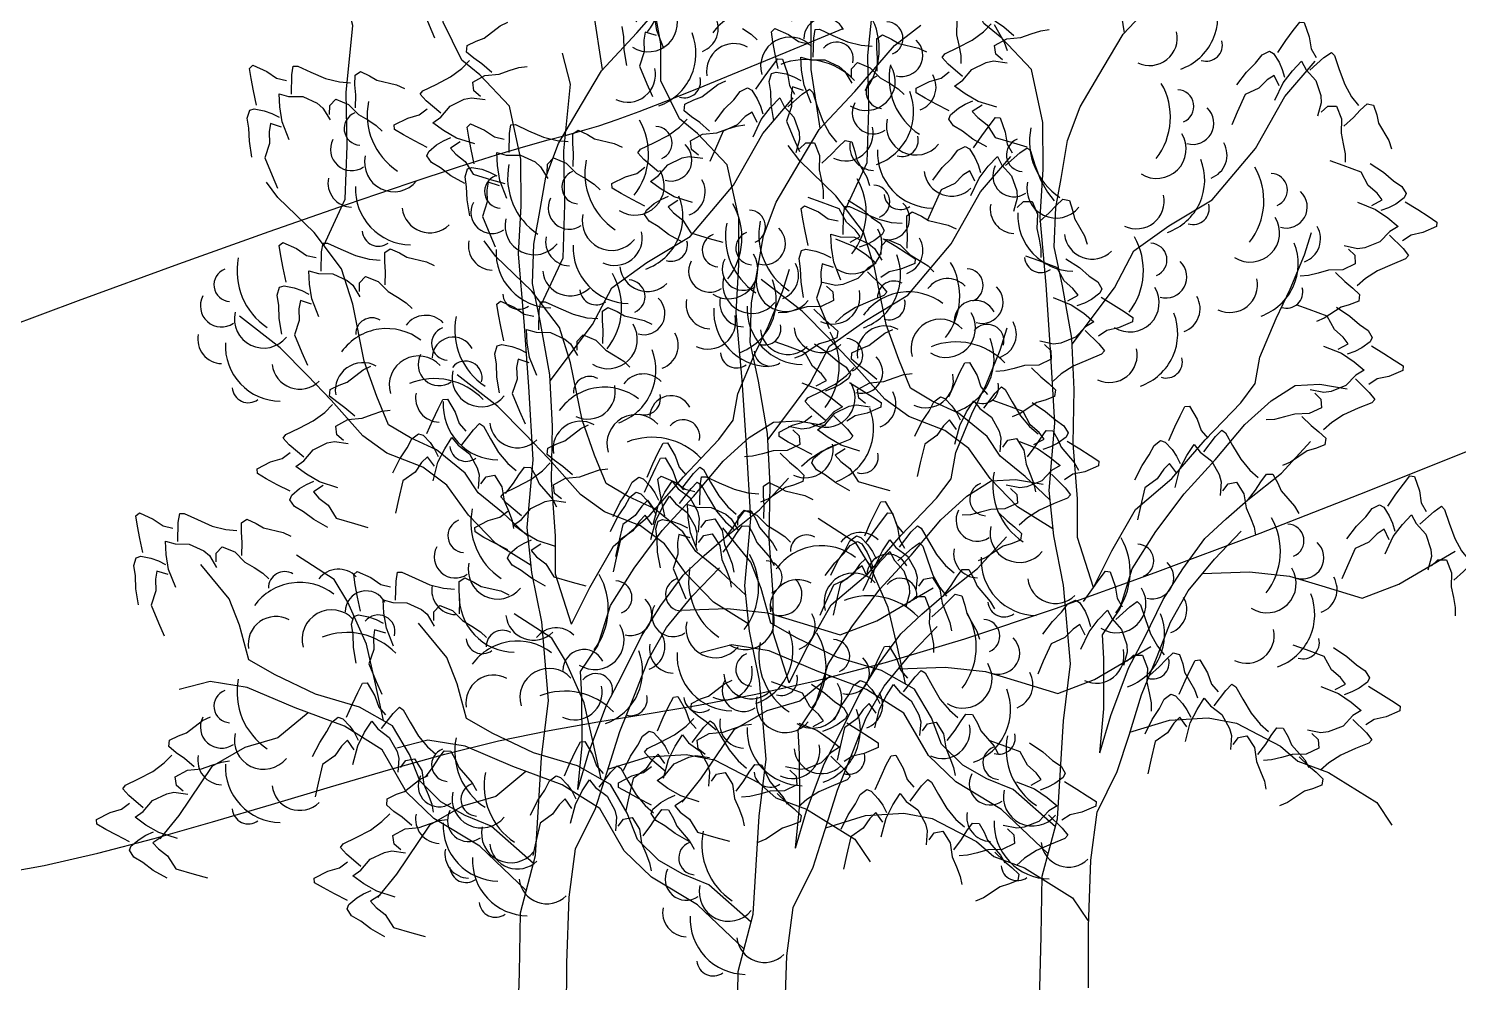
# Model space of a CAD drawing. Header units: millimetres. Extents: x 524954 to 526204, y 9523489 to 9524010.
# Drawn here: x 526073.58 to 526085.58, y 9523826.18 to 9523834.19 of the extents above; entities that cross this region are included whole.
import ezdxf

# ---------------------------------------------------------------- set-up
doc = ezdxf.new("R2010")
doc.units = ezdxf.units.MM
doc.linetypes.add('ACAD_ISO12W100', pattern=[21, 12, -3, 0, -3, 0, -3])
for name, color, linetype in [('Arbre', 34, 'ACAD_ISO12W100'), ('CN_01_00', 3, 'Continuous'), ('CN_02_00', 4, 'Continuous')]:
    doc.layers.add(name, color=color, linetype=linetype)

# ---------------------------------------------------------------- blocks, each defined once
blk = doc.blocks.new('v088')
at = {"linetype": 'Continuous'}
for p, q in [((-0.991, 10.831), (-1.069, 11.252)), ((0.269, 10.614), (0.27, 11.193)), ((0.968, 10.816), (1.188, 10.988)), ((-0.991, 10.52), (-0.991, 10.831)), ((0.634, 10.429), (0.968, 10.816)), ((-1.749, 10.491), (-1.817, 10.751)), ((0.345, 10.122), (0.269, 10.614)), ((-1.806, 9.931), (-1.749, 10.491)), ((-0.835, 10.2), (-0.991, 10.52)), ((0.336, 10.112), (0.634, 10.429)), ((-0.683, 10.078), (-0.835, 10.2)), ((-0.435, 9.816), (-0.683, 10.078)), ((0.168, 9.829), (0.336, 10.112)), ((-1.797, 9.483), (-1.806, 9.931)), ((1.69, 9.587), (1.945, 9.885)), ((-0.339, 9.37), (-0.435, 9.816)), ((-0.025, 9.501), (0.168, 9.829)), ((-1.812, 9.035), (-1.797, 9.483)), ((-0.131, 9.219), (-0.025, 9.501)), ((1.444, 9.153), (1.69, 9.587)), ((-0.337, 8.979), (-0.339, 9.37)), ((-2.378, 9.048), (-2.474, 9.177)), ((-0.186, 8.901), (-0.131, 9.219)), ((1.08, 8.722), (1.444, 9.153)), ((-2.074, 8.756), (-2.378, 9.048)), ((-1.992, 8.647), (-1.812, 9.035)), ((-0.36, 8.574), (-0.337, 8.979)), ((-0.231, 8.658), (-0.186, 8.901)), ((-1.843, 8.45), (-2.074, 8.756)), ((-0.243, 8.328), (-0.231, 8.658)), ((0.718, 8.503), (1.08, 8.722)), ((-0.311, 8.009), (-0.36, 8.574)), ((-1.75, 8.153), (-1.843, 8.45)), ((0.424, 8.292), (0.718, 8.503)), ((1.855, 8.26), (1.913, 8.447)), ((-0.174, 8), (-0.243, 8.328)), ((0.262, 7.984), (0.424, 8.292)), ((1.736, 7.971), (1.855, 8.26)), ((-2.358, 7.786), (-2.7, 8.052)), ((-1.653, 7.676), (-1.75, 8.153)), ((-0.274, 7.463), (-0.311, 8.009)), ((-0.096, 7.56), (-0.174, 8)), ((-0.093, 7.509), (0.262, 7.984)), ((1.617, 7.726), (1.736, 7.971)), ((-2.129, 7.554), (-2.358, 7.786)), ((-1.547, 7.38), (-1.653, 7.676)), ((1.481, 7.4), (1.617, 7.726)), ((-0.075, 7.131), (-0.096, 7.56)), ((-1.932, 7.347), (-2.129, 7.554)), ((-0.237, 6.848), (-0.274, 7.463)), ((-1.665, 7.048), (-1.932, 7.347)), ((-1.449, 7.14), (-1.547, 7.38)), ((1.442, 7.181), (1.481, 7.4)), ((-1.266, 7.031), (-1.449, 7.14)), ((-0.084, 6.677), (-0.075, 7.131)), ((1.321, 7.017), (1.442, 7.181)), ((1.575, 7.035), (1.778, 7.163)), ((1.778, 7.163), (1.983, 7.174)), ((1.983, 7.174), (2.214, 7.135)), ((-1.463, 6.903), (-1.665, 7.048)), ((-1.047, 6.93), (-1.266, 7.031)), ((1.023, 6.706), (1.321, 7.017)), ((1.356, 6.837), (1.575, 7.035)), ((-1.162, 6.785), (-1.463, 6.903)), ((-0.806, 6.736), (-1.047, 6.93)), ((-0.287, 6.281), (-0.237, 6.848)), ((1.107, 6.54), (1.356, 6.837)), ((-0.96, 6.634), (-1.162, 6.785)), ((-0.697, 6.571), (-0.806, 6.736)), ((-0.78, 6.382), (-0.96, 6.634)), ((-0.049, 6.211), (-0.084, 6.677)), ((0.743, 6.383), (1.023, 6.706)), ((1.663, 6.427), (1.906, 6.693)), ((-0.488, 6.401), (-0.697, 6.571)), ((0.846, 6.255), (1.107, 6.54)), ((-0.551, 6.145), (-0.78, 6.382)), ((-0.279, 6.204), (-0.488, 6.401)), ((0.438, 6.122), (0.743, 6.383)), ((1.381, 6.204), (1.663, 6.427)), ((-0.248, 5.902), (-0.287, 6.281)), ((0.61, 5.939), (0.846, 6.255)), ((-0.254, 5.961), (-0.551, 6.145)), ((-0.049, 5.888), (-0.049, 6.211)), ((0.24, 5.776), (0.438, 6.122)), ((1.198, 6.044), (1.381, 6.204)), ((-1.907, 5.843), (-2.222, 6.048)), ((1.021, 5.879), (1.198, 6.044)), ((-2.787, 5.681), (-3.023, 5.969)), ((-0.165, 5.487), (-0.248, 5.902)), ((0.085, 5.468), (-0.049, 5.888)), ((0.411, 5.624), (0.61, 5.939)), ((0.834, 5.626), (1.021, 5.879)), ((1.1, 5.706), (1.325, 5.941)), ((-1.791, 5.652), (-1.907, 5.843)), ((0.085, 5.468), (0.24, 5.776)), ((2.646, 5.496), (3.119, 5.774)), ((-2.701, 5.459), (-2.787, 5.681)), ((-1.635, 5.301), (-1.791, 5.652)), ((0.881, 5.441), (1.1, 5.706)), ((0.306, 5.286), (0.411, 5.624)), ((0.671, 5.368), (0.834, 5.626)), ((1.001, 5.586), (1.394, 5.601)), ((1.394, 5.601), (1.731, 5.564)), ((1.731, 5.564), (2, 5.483)), ((-2.621, 5.169), (-2.701, 5.459)), ((-0.107, 4.829), (-0.165, 5.487)), ((0.731, 5.176), (0.881, 5.441)), ((2, 5.483), (2.338, 5.378)), ((2.338, 5.378), (2.646, 5.496)), ((-1.559, 4.967), (-1.635, 5.301)), ((0.161, 5.071), (0.306, 5.286)), ((0.51, 5.041), (0.671, 5.368)), ((-2.4, 5.043), (-2.621, 5.169)), ((0.619, 4.888), (0.731, 5.176)), ((-2.061, 4.882), (-2.4, 5.043)), ((0.172, 4.872), (0.161, 5.071)), ((0.379, 4.79), (0.51, 5.041)), ((-2.946, 4.988), (-3.206, 4.92)), ((-2.634, 4.938), (-2.946, 4.988)), ((-2.233, 4.766), (-2.634, 4.938)), ((-1.492, 4.659), (-1.559, 4.967)), ((-1.692, 4.771), (-2.061, 4.882)), ((-0.166, 4.349), (-0.107, 4.829)), ((0.174, 4.45), (0.172, 4.872)), ((0.489, 4.568), (0.619, 4.888)), ((-2.123, 4.725), (-2.377, 4.514)), ((-1.819, 4.613), (-2.233, 4.766)), ((-1.415, 4.615), (-1.692, 4.771)), ((0.231, 4.395), (0.379, 4.79)), ((-1.504, 4.415), (-1.819, 4.613)), ((-1.273, 4.376), (-1.415, 4.615)), ((0.384, 4.23), (0.489, 4.568)), ((-2.377, 4.514), (-2.655, 4.434)), ((0.138, 4.082), (0.174, 4.45)), ((-2.655, 4.434), (-2.931, 4.273)), ((-1.298, 4.058), (-1.504, 4.415)), ((-1.188, 4.154), (-1.273, 4.376)), ((-0.217, 3.527), (-0.166, 4.349)), ((0.138, 4.082), (0.231, 4.395)), ((0.391, 4.253), (0.724, 4.355)), ((0.724, 4.355), (1.047, 4.375)), ((1.047, 4.375), (1.284, 4.33)), ((1.284, 4.33), (1.655, 4.138)), ((-2.931, 4.273), (-3.209, 3.863)), ((0.285, 3.923), (0.384, 4.23)), ((-1.01, 3.977), (-1.188, 4.154)), ((1.655, 4.138), (1.8, 4.011)), ((-1.069, 3.839), (-1.298, 4.058)), ((-0.808, 3.863), (-1.01, 3.977)), ((1.8, 4.011), (2.057, 3.917)), ((-3.209, 3.863), (-3.367, 3.667)), ((-0.685, 3.605), (-1.069, 3.839)), ((-0.589, 3.774), (-0.808, 3.863)), ((0.118, 3.584), (0.285, 3.923)), ((2.057, 3.917), (2.461, 3.664)), ((-0.234, 3.461), (-0.589, 3.774)), ((-0.294, 3.234), (-0.685, 3.605)), ((2.461, 3.664), (2.589, 3.474)), ((-0.344, 3.046), (-0.217, 3.527)), ((0.064, 3.179), (0.118, 3.584)), ((0.045, 2.625), (0.064, 3.179)), ((-0.352, 2.542), (-0.344, 3.046)), ((-0.373, 1.752), (-0.352, 2.542)), ((0.043, 2.109), (0.045, 2.625))]:
    blk.add_line(p, q, dxfattribs=at)
at = {"color": 3, "linetype": 'Continuous'}
for p, q in [((-1.024, 10.943), (-1.044, 11.067)), ((-1.303, 10.889), (-1.317, 10.975)), ((-1.122, 10.929), (-1.134, 10.861)), ((-1.029, 10.899), (-1.122, 10.929)), ((-0.966, 10.792), (-1.024, 10.943)), ((-0.307, 10.958), (-0.234, 10.911)), ((1.492, 11.025), (1.489, 10.906)), ((1.804, 10.991), (1.889, 10.844)), ((-1.3, 10.78), (-1.303, 10.889)), ((-1.134, 10.861), (-1.131, 10.763)), ((-0.234, 10.911), (-0.184, 10.864)), ((1.489, 10.906), (1.508, 10.818)), ((1.508, 10.818), (1.523, 10.733)), ((1.889, 10.844), (1.912, 10.775)), ((-1.277, 10.647), (-1.3, 10.78)), ((-1.131, 10.763), (-1.171, 10.642)), ((1.523, 10.733), (1.523, 10.664)), ((-1.171, 10.642), (-1.109, 10.494)), ((-1.109, 10.494), (-1.063, 10.387)), ((-0.648, 10.385), (-0.514, 10.488)), ((-0.514, 10.488), (-0.448, 10.519)), ((-0.796, 10.268), (-0.791, 10.323)), ((-0.791, 10.323), (-0.715, 10.36)), ((-0.715, 10.36), (-0.648, 10.385)), ((-0.836, 10.131), (-0.771, 10.198)), ((-0.735, 10.218), (-0.796, 10.268)), ((-0.666, 10.169), (-0.735, 10.218)), ((1.762, 10.142), (1.816, 10.212)), ((1.816, 10.212), (1.854, 10.208)), ((1.854, 10.208), (1.896, 10.089)), ((-2.616, 10.132), (-2.587, 10.158)), ((-2.603, 10.046), (-2.616, 10.132)), ((-2.587, 10.158), (-2.471, 10.107)), ((-2.471, 10.107), (-2.388, 10.049)), ((-2.264, 9.917), (-2.261, 10.077)), ((-2.261, 10.077), (-2.249, 10.151)), ((-2.249, 10.151), (-2.211, 10.152)), ((-2.211, 10.152), (-2.101, 10.101)), ((-2.101, 10.101), (-1.977, 10.047)), ((-1.731, 9.995), (-1.73, 10.074)), ((-1.73, 10.074), (-1.685, 10.105)), ((-1.685, 10.105), (-1.608, 10.069)), ((-0.931, 10.06), (-0.836, 10.131)), ((-0.583, 10.098), (-0.666, 10.169)), ((-0.642, 10.071), (-0.523, 10.083)), ((-0.523, 10.083), (-0.438, 10.113)), ((-0.438, 10.113), (-0.356, 10.14)), ((-0.356, 10.14), (-0.287, 10.149)), ((1.7, 10.058), (1.762, 10.142)), ((1.896, 10.089), (1.912, 9.989)), ((-2.583, 9.943), (-2.603, 10.046)), ((-2.388, 10.049), (-2.306, 10.03)), ((-1.977, 10.047), (-1.862, 10.018)), ((-1.862, 10.018), (-1.769, 10.01)), ((-1.725, 9.911), (-1.731, 9.995)), ((-1.608, 10.069), (-1.547, 10.033)), ((-1.547, 10.033), (-1.382, 9.994)), ((-1.382, 9.994), (-1.316, 9.963)), ((-1.161, 9.945), (-1.051, 9.998)), ((-1.051, 9.998), (-0.931, 10.06)), ((-0.743, 10.015), (-0.642, 10.071)), ((-0.734, 9.943), (-0.743, 10.015)), ((1.5, 9.939), (1.562, 9.969)), ((1.562, 9.969), (1.596, 9.95)), ((1.631, 9.958), (1.7, 10.058)), ((1.912, 9.989), (1.954, 9.915)), ((2.019, 9.915), (2.081, 9.958)), ((2.081, 9.958), (2.108, 9.931)), ((-2.558, 9.824), (-2.583, 9.943)), ((-2.368, 9.919), (-2.288, 9.897)), ((-2.362, 9.808), (-2.368, 9.919)), ((-2.288, 9.897), (-2.168, 9.895)), ((-2.168, 9.895), (-2.047, 9.839)), ((-2.047, 9.839), (-2, 9.799)), ((-1.943, 9.82), (-1.893, 9.873)), ((-1.893, 9.873), (-1.786, 9.83)), ((-1.728, 9.802), (-1.725, 9.911)), ((-1.184, 9.915), (-1.161, 9.945)), ((-1.134, 9.859), (-1.184, 9.915)), ((-1.012, 9.755), (-1.134, 9.859)), ((-0.934, 9.816), (-0.814, 9.874)), ((-0.814, 9.874), (-0.753, 9.886)), ((-0.753, 9.886), (-0.639, 9.87)), ((-0.677, 9.896), (-0.734, 9.943)), ((1.369, 9.792), (1.446, 9.869)), ((1.446, 9.869), (1.5, 9.939)), ((1.596, 9.95), (1.643, 9.877)), ((1.643, 9.877), (1.669, 9.815)), ((1.754, 9.804), (1.831, 9.885)), ((1.831, 9.885), (1.869, 9.812)), ((1.9, 9.808), (2.019, 9.915)), ((2.108, 9.931), (2.146, 9.815)), ((-2.634, 9.715), (-2.614, 9.781)), ((-2.621, 9.629), (-2.634, 9.715)), ((-2.614, 9.781), (-2.576, 9.793)), ((-2.576, 9.793), (-2.492, 9.777)), ((-2.492, 9.777), (-2.428, 9.754)), ((-2.428, 9.754), (-2.368, 9.723)), ((-2.342, 9.683), (-2.362, 9.808)), ((-2, 9.799), (-1.94, 9.7)), ((-1.944, 9.746), (-1.943, 9.82)), ((-1.786, 9.83), (-1.702, 9.745)), ((-1.702, 9.745), (-1.624, 9.699)), ((-1.402, 9.657), (-1.289, 9.715)), ((-1.289, 9.715), (-1.192, 9.743)), ((-1.192, 9.743), (-1.125, 9.794)), ((-1.079, 9.676), (-1.011, 9.724)), ((-1.011, 9.724), (-0.934, 9.816)), ((1.289, 9.685), (1.369, 9.792)), ((1.542, 9.727), (1.473, 9.658)), ((1.6, 9.765), (1.542, 9.727)), ((1.643, 9.677), (1.6, 9.765)), ((1.669, 9.815), (1.689, 9.75)), ((1.677, 9.704), (1.754, 9.804)), ((1.869, 9.812), (1.95, 9.723)), ((1.95, 9.723), (1.993, 9.596)), ((2.146, 9.815), (2.193, 9.689)), ((-2.617, 9.52), (-2.621, 9.629)), ((-2.439, 9.669), (-2.451, 9.601)), ((-2.451, 9.601), (-2.448, 9.503)), ((-2.346, 9.639), (-2.439, 9.669)), ((-2.283, 9.532), (-2.342, 9.683)), ((-1.624, 9.699), (-1.552, 9.652)), ((-1.552, 9.652), (-1.502, 9.604)), ((-1.401, 9.619), (-1.402, 9.657)), ((-1.325, 9.574), (-1.401, 9.619)), ((-0.989, 9.611), (-1.079, 9.676)), ((-0.88, 9.547), (-0.989, 9.611)), ((1.358, 9.604), (1.292, 9.458)), ((1.473, 9.658), (1.358, 9.604)), ((1.608, 9.558), (1.677, 9.704)), ((1.993, 9.596), (1.996, 9.535)), ((2.193, 9.689), (2.25, 9.585)), ((-2.595, 9.387), (-2.617, 9.52)), ((-2.448, 9.503), (-2.488, 9.382)), ((-1.233, 9.524), (-1.325, 9.574)), ((-1.125, 9.469), (-1.233, 9.524)), ((-1.113, 9.435), (-1.047, 9.49)), ((-1.047, 9.49), (-0.989, 9.525)), ((-0.989, 9.525), (-0.927, 9.553)), ((-0.848, 9.516), (-0.931, 9.463)), ((-0.726, 9.498), (-0.88, 9.547)), ((1.996, 9.535), (1.966, 9.423)), ((1.996, 9.458), (2.05, 9.508)), ((2.05, 9.508), (2.123, 9.508)), ((2.123, 9.508), (2.166, 9.4)), ((2.25, 9.585), (2.308, 9.512)), ((2.323, 9.473), (2.381, 9.527)), ((2.381, 9.527), (2.435, 9.515)), ((2.435, 9.515), (2.462, 9.435)), ((-2.488, 9.382), (-2.427, 9.234)), ((-1.128, 9.398), (-1.113, 9.435)), ((-1.089, 9.341), (-1.128, 9.398)), ((-0.931, 9.463), (-0.885, 9.411)), ((-0.885, 9.411), (-0.807, 9.351)), ((1.292, 9.458), (1.246, 9.35)), ((2.166, 9.4), (2.162, 9.281)), ((2.185, 9.338), (2.266, 9.412)), ((2.266, 9.412), (2.323, 9.473)), ((2.462, 9.435), (2.477, 9.365)), ((2.477, 9.365), (2.562, 9.219)), ((-2.427, 9.234), (-2.38, 9.127)), ((-1.014, 9.297), (-1.089, 9.341)), ((-0.927, 9.231), (-1.014, 9.297)), ((-0.807, 9.351), (-0.739, 9.244)), ((-0.739, 9.244), (-0.586, 9.198)), ((2.162, 9.281), (2.181, 9.192)), ((-0.81, 9.165), (-0.927, 9.231)), ((-0.586, 9.198), (-0.473, 9.166)), ((2.181, 9.192), (2.196, 9.108)), ((2.562, 9.219), (2.585, 9.15)), ((2.18, 9.009), (2.07, 9.048)), ((2.33, 8.953), (2.18, 9.009)), ((2.196, 9.108), (2.196, 9.038)), ((2.406, 9.027), (2.519, 8.953)), ((2.391, 8.841), (2.33, 8.953)), ((2.519, 8.953), (2.601, 8.881)), ((2.601, 8.881), (2.673, 8.832)), ((2.465, 8.776), (2.391, 8.841)), ((2.507, 8.721), (2.465, 8.776)), ((2.673, 8.832), (2.708, 8.773)), ((2.708, 8.773), (2.691, 8.737)), ((-2.366, 8.647), (-2.337, 8.672)), ((-2.353, 8.56), (-2.366, 8.647)), ((-2.337, 8.672), (-2.221, 8.621)), ((-2.011, 8.592), (-1.999, 8.665)), ((-1.999, 8.665), (-1.961, 8.666)), ((-1.961, 8.666), (-1.851, 8.615)), ((2.3, 8.701), (2.45, 8.641)), ((2.421, 8.673), (2.507, 8.721)), ((2.45, 8.641), (2.555, 8.57)), ((2.561, 8.655), (2.497, 8.632)), ((2.621, 8.686), (2.561, 8.655)), ((2.691, 8.737), (2.621, 8.686)), ((2.701, 8.703), (2.805, 8.64)), ((2.805, 8.64), (2.893, 8.584)), ((-2.333, 8.457), (-2.353, 8.56)), ((-2.221, 8.621), (-2.138, 8.563)), ((-2.138, 8.563), (-2.056, 8.544)), ((-2.014, 8.431), (-2.011, 8.592)), ((-1.851, 8.615), (-1.727, 8.562)), ((-1.727, 8.562), (-1.612, 8.532)), ((-1.612, 8.532), (-1.519, 8.524)), ((-1.481, 8.509), (-1.48, 8.588)), ((-1.48, 8.588), (-1.435, 8.619)), ((-1.435, 8.619), (-1.357, 8.583)), ((-1.357, 8.583), (-1.297, 8.547)), ((-1.297, 8.547), (-1.132, 8.508)), ((2.555, 8.57), (2.64, 8.498)), ((2.893, 8.584), (2.966, 8.534)), ((2.966, 8.534), (2.964, 8.496)), ((-2.308, 8.338), (-2.333, 8.457)), ((-2.118, 8.433), (-2.038, 8.411)), ((-2.112, 8.322), (-2.118, 8.433)), ((-2.038, 8.411), (-1.918, 8.409)), ((-1.918, 8.409), (-1.797, 8.353)), ((-1.475, 8.425), (-1.481, 8.509)), ((-1.478, 8.316), (-1.475, 8.425)), ((-1.132, 8.508), (-1.066, 8.477)), ((2.57, 8.455), (2.487, 8.369)), ((2.568, 8.425), (2.683, 8.312)), ((2.64, 8.498), (2.57, 8.455)), ((2.749, 8.424), (2.679, 8.378)), ((2.848, 8.446), (2.749, 8.424)), ((2.964, 8.496), (2.848, 8.446)), ((-2.384, 8.23), (-2.364, 8.296)), ((-2.364, 8.296), (-2.326, 8.308)), ((-2.326, 8.308), (-2.242, 8.291)), ((-2.242, 8.291), (-2.178, 8.268)), ((-2.092, 8.197), (-2.112, 8.322)), ((-1.797, 8.353), (-1.75, 8.313)), ((-1.75, 8.313), (-1.69, 8.215)), ((-1.694, 8.261), (-1.693, 8.334)), ((-1.693, 8.334), (-1.643, 8.387)), ((-1.643, 8.387), (-1.536, 8.344)), ((-1.536, 8.344), (-1.452, 8.259)), ((2.301, 8.311), (2.188, 8.335)), ((2.225, 8.306), (2.278, 8.256)), ((2.362, 8.319), (2.301, 8.311)), ((2.487, 8.369), (2.362, 8.319)), ((2.683, 8.312), (2.729, 8.254)), ((-2.371, 8.143), (-2.384, 8.23)), ((-2.189, 8.184), (-2.201, 8.115)), ((-2.096, 8.154), (-2.189, 8.184)), ((-2.178, 8.268), (-2.118, 8.237)), ((-2.033, 8.047), (-2.092, 8.197)), ((-1.452, 8.259), (-1.374, 8.213)), ((-1.374, 8.213), (-1.302, 8.166)), ((-1.302, 8.166), (-1.252, 8.118)), ((2.282, 8.183), (2.178, 8.134)), ((2.278, 8.256), (2.282, 8.183)), ((2.591, 8.179), (2.467, 8.125)), ((2.704, 8.225), (2.591, 8.179)), ((2.729, 8.254), (2.704, 8.225)), ((-2.367, 8.034), (-2.371, 8.143)), ((-2.201, 8.115), (-2.198, 8.017)), ((1.888, 8.085), (1.819, 8.08)), ((1.971, 8.105), (1.888, 8.085)), ((2.058, 8.13), (1.971, 8.105)), ((2.178, 8.134), (2.058, 8.13)), ((2.117, 8.111), (2.195, 8.035)), ((2.195, 8.035), (2.261, 7.981)), ((2.367, 8.061), (2.298, 7.999)), ((2.467, 8.125), (2.367, 8.061)), ((-2.345, 7.902), (-2.367, 8.034)), ((-2.198, 8.017), (-2.238, 7.897)), ((2.261, 7.981), (2.318, 7.927)), ((2.318, 7.927), (2.31, 7.872)), ((-2.238, 7.897), (-2.177, 7.749)), ((1.896, 7.802), (1.786, 7.841)), ((2.046, 7.746), (1.896, 7.802)), ((2.163, 7.821), (2.022, 7.727)), ((2.123, 7.82), (2.235, 7.746)), ((2.231, 7.841), (2.163, 7.821)), ((2.31, 7.872), (2.231, 7.841)), ((-2.177, 7.749), (-2.13, 7.641)), ((2.022, 7.727), (1.955, 7.7)), ((2.107, 7.634), (2.046, 7.746)), ((2.235, 7.746), (2.317, 7.675)), ((-1.797, 7.5), (-1.663, 7.603)), ((-1.663, 7.603), (-1.598, 7.634)), ((2.181, 7.57), (2.107, 7.634)), ((2.223, 7.514), (2.181, 7.57)), ((2.317, 7.675), (2.389, 7.625)), ((2.389, 7.625), (2.424, 7.566)), ((2.424, 7.566), (2.407, 7.53)), ((-1.945, 7.383), (-1.94, 7.438)), ((-1.94, 7.438), (-1.864, 7.475)), ((-1.864, 7.475), (-1.797, 7.5)), ((2.016, 7.494), (2.166, 7.434)), ((2.137, 7.467), (2.223, 7.514)), ((2.277, 7.448), (2.213, 7.425)), ((2.337, 7.479), (2.277, 7.448)), ((2.407, 7.53), (2.337, 7.479)), ((2.417, 7.496), (2.521, 7.433)), ((-1.884, 7.333), (-1.945, 7.383)), ((-1.815, 7.284), (-1.884, 7.333)), ((-1.034, 7.275), (-0.994, 7.353)), ((-0.994, 7.353), (-0.955, 7.356)), ((-0.955, 7.356), (-0.891, 7.247)), ((2.166, 7.434), (2.271, 7.363)), ((2.271, 7.363), (2.357, 7.292)), ((2.521, 7.433), (2.609, 7.377)), ((2.609, 7.377), (2.682, 7.328)), ((2.682, 7.328), (2.68, 7.289)), ((-2.081, 7.175), (-1.985, 7.246)), ((-1.985, 7.246), (-1.92, 7.313)), ((-1.732, 7.213), (-1.815, 7.284)), ((-1.791, 7.186), (-1.672, 7.198)), ((-1.672, 7.198), (-1.587, 7.228)), ((-1.587, 7.228), (-1.505, 7.255)), ((-1.505, 7.255), (-1.436, 7.264)), ((-1.078, 7.18), (-1.034, 7.275)), ((-0.891, 7.247), (-0.858, 7.151)), ((2.286, 7.249), (2.203, 7.162)), ((2.284, 7.218), (2.399, 7.105)), ((2.357, 7.292), (2.286, 7.249)), ((2.465, 7.218), (2.395, 7.171)), ((2.564, 7.239), (2.465, 7.218)), ((2.68, 7.289), (2.564, 7.239)), ((-2.31, 7.06), (-2.2, 7.113)), ((-2.2, 7.113), (-2.081, 7.175)), ((-1.892, 7.13), (-1.791, 7.186)), ((-1.883, 7.058), (-1.892, 7.13)), ((-1.128, 7.069), (-1.078, 7.18)), ((-0.858, 7.151), (-0.802, 7.088)), ((-0.835, 6.972), (-0.738, 7.1)), ((-0.738, 7.1), (-0.686, 7.153)), ((-0.686, 7.153), (-0.654, 7.131)), ((-0.654, 7.131), (-0.595, 7.025)), ((2.018, 7.104), (1.904, 7.128)), ((1.941, 7.1), (1.994, 7.049)), ((2.079, 7.112), (2.018, 7.104)), ((2.203, 7.162), (2.079, 7.112)), ((2.399, 7.105), (2.445, 7.047)), ((-2.333, 7.03), (-2.31, 7.06)), ((-2.283, 6.974), (-2.333, 7.03)), ((-2.161, 6.87), (-2.283, 6.974)), ((-2.083, 6.931), (-1.963, 6.989)), ((-1.963, 6.989), (-1.902, 7.001)), ((-1.902, 7.001), (-1.788, 6.985)), ((-1.826, 7.011), (-1.883, 7.058)), ((-1.293, 6.947), (-1.253, 7.025)), ((-1.253, 7.025), (-1.198, 7.067)), ((-1.198, 7.067), (-1.16, 7.055)), ((-1.16, 7.055), (-1.101, 6.992)), ((-1.101, 6.992), (-1.063, 6.936)), ((-0.978, 6.941), (-0.918, 7.034)), ((-0.918, 7.034), (-0.866, 6.97)), ((-0.866, 6.97), (-0.77, 6.898)), ((-0.595, 7.025), (-0.526, 6.909)), ((0.813, 6.909), (0.853, 6.987)), ((0.853, 6.987), (0.891, 6.991)), ((0.891, 6.991), (0.955, 6.881)), ((1.999, 6.976), (1.894, 6.927)), ((1.994, 7.049), (1.999, 6.976)), ((2.307, 6.972), (2.184, 6.918)), ((2.42, 7.018), (2.307, 6.972)), ((2.445, 7.047), (2.42, 7.018)), ((-2.439, 6.83), (-2.342, 6.858)), ((-2.342, 6.858), (-2.275, 6.909)), ((-2.228, 6.791), (-2.161, 6.839)), ((-2.161, 6.839), (-2.083, 6.931)), ((-1.413, 6.737), (-1.354, 6.857)), ((-1.354, 6.857), (-1.293, 6.947)), ((-1.122, 6.874), (-1.172, 6.826)), ((-1.064, 6.795), (-1.122, 6.874)), ((-1.063, 6.936), (-1.032, 6.875)), ((-1.035, 6.828), (-0.978, 6.941)), ((-0.77, 6.898), (-0.705, 6.781)), ((-0.526, 6.909), (-0.45, 6.818)), ((0.768, 6.815), (0.813, 6.909)), ((0.955, 6.881), (0.989, 6.786)), ((1.604, 6.878), (1.535, 6.874)), ((1.688, 6.899), (1.604, 6.878)), ((1.775, 6.923), (1.688, 6.899)), ((1.894, 6.927), (1.775, 6.923)), ((1.834, 6.904), (1.912, 6.828)), ((2.084, 6.854), (2.014, 6.792)), ((2.184, 6.918), (2.084, 6.854)), ((-2.551, 6.772), (-2.439, 6.83)), ((-2.55, 6.734), (-2.551, 6.772)), ((-2.475, 6.689), (-2.55, 6.734)), ((-2.138, 6.726), (-2.228, 6.791)), ((-2.029, 6.662), (-2.138, 6.726)), ((-1.227, 6.745), (-1.33, 6.67)), ((-1.172, 6.826), (-1.227, 6.745)), ((-1.076, 6.671), (-1.035, 6.828)), ((-0.705, 6.781), (-0.69, 6.721)), ((-0.69, 6.721), (-0.699, 6.606)), ((-0.632, 6.705), (-0.56, 6.719)), ((-0.56, 6.719), (-0.498, 6.621)), ((-0.45, 6.818), (-0.379, 6.757)), ((-0.402, 6.651), (-0.357, 6.722)), ((-0.357, 6.722), (-0.31, 6.785)), ((-0.31, 6.785), (-0.255, 6.784)), ((-0.255, 6.784), (-0.214, 6.71)), ((0.719, 6.703), (0.768, 6.815)), ((0.989, 6.786), (1.044, 6.722)), ((1.011, 6.606), (1.108, 6.734)), ((1.108, 6.734), (1.161, 6.787)), ((1.161, 6.787), (1.192, 6.766)), ((1.192, 6.766), (1.252, 6.66)), ((1.912, 6.828), (1.977, 6.774)), ((1.977, 6.774), (2.034, 6.72)), ((2.034, 6.72), (2.026, 6.666)), ((-2.383, 6.639), (-2.475, 6.689)), ((-2.274, 6.584), (-2.383, 6.639)), ((-2.262, 6.55), (-2.196, 6.606)), ((-2.196, 6.606), (-2.138, 6.64)), ((-2.138, 6.64), (-2.076, 6.668)), ((-1.998, 6.632), (-2.08, 6.578)), ((-1.875, 6.613), (-2.029, 6.662)), ((-1.33, 6.67), (-1.367, 6.514)), ((-0.675, 6.646), (-0.632, 6.705)), ((-0.498, 6.621), (-0.48, 6.503)), ((-0.468, 6.564), (-0.402, 6.651)), ((-0.214, 6.71), (-0.186, 6.645)), ((-0.186, 6.645), (-0.075, 6.517)), ((0.554, 6.582), (0.594, 6.66)), ((0.594, 6.66), (0.649, 6.702)), ((0.649, 6.702), (0.686, 6.689)), ((0.686, 6.689), (0.745, 6.626)), ((0.745, 6.626), (0.783, 6.571)), ((0.868, 6.575), (0.929, 6.669)), ((0.929, 6.669), (0.98, 6.604)), ((0.98, 6.604), (1.076, 6.532)), ((1.252, 6.66), (1.321, 6.544)), ((1.879, 6.614), (1.738, 6.52)), ((1.947, 6.634), (1.879, 6.614)), ((2.026, 6.666), (1.947, 6.634)), ((-2.277, 6.513), (-2.262, 6.55)), ((-2.238, 6.456), (-2.277, 6.513)), ((-2.08, 6.578), (-2.034, 6.526)), ((-2.034, 6.526), (-1.957, 6.466)), ((-1.367, 6.514), (-1.392, 6.4)), ((-0.48, 6.503), (-0.444, 6.419)), ((-0.075, 6.517), (-0.04, 6.453)), ((0.433, 6.371), (0.493, 6.492)), ((0.493, 6.492), (0.554, 6.582)), ((0.724, 6.509), (0.675, 6.46)), ((0.782, 6.43), (0.724, 6.509)), ((0.783, 6.571), (0.814, 6.51)), ((0.811, 6.463), (0.868, 6.575)), ((1.076, 6.532), (1.141, 6.416)), ((1.321, 6.544), (1.397, 6.452)), ((1.738, 6.52), (1.671, 6.493)), ((-3.568, 6.377), (-3.539, 6.402)), ((-3.555, 6.29), (-3.568, 6.377)), ((-3.539, 6.402), (-3.423, 6.351)), ((-3.213, 6.322), (-3.201, 6.396)), ((-3.201, 6.396), (-3.163, 6.397)), ((-3.163, 6.397), (-3.053, 6.346)), ((-2.163, 6.412), (-2.238, 6.456)), ((-2.076, 6.346), (-2.163, 6.412)), ((-1.957, 6.466), (-1.888, 6.359)), ((-1.888, 6.359), (-1.735, 6.313)), ((-0.444, 6.419), (-0.414, 6.339)), ((0.62, 6.379), (0.516, 6.305)), ((0.675, 6.46), (0.62, 6.379)), ((0.771, 6.306), (0.811, 6.463)), ((1.141, 6.416), (1.157, 6.356)), ((1.157, 6.356), (1.147, 6.241)), ((1.397, 6.452), (1.467, 6.391)), ((1.444, 6.285), (1.489, 6.356)), ((1.489, 6.356), (1.536, 6.42)), ((1.536, 6.42), (1.591, 6.419)), ((1.591, 6.419), (1.633, 6.344)), ((2.685, 6.334), (2.739, 6.404)), ((2.739, 6.404), (2.777, 6.4)), ((2.777, 6.4), (2.82, 6.28)), ((-3.535, 6.188), (-3.555, 6.29)), ((-3.423, 6.351), (-3.34, 6.294)), ((-3.34, 6.294), (-3.258, 6.275)), ((-3.216, 6.161), (-3.213, 6.322)), ((-3.053, 6.346), (-2.929, 6.292)), ((-2.929, 6.292), (-2.814, 6.263)), ((-2.814, 6.263), (-2.721, 6.255)), ((-2.683, 6.24), (-2.682, 6.318)), ((-2.677, 6.155), (-2.683, 6.24)), ((-2.682, 6.318), (-2.637, 6.35)), ((-2.637, 6.35), (-2.56, 6.314)), ((-2.56, 6.314), (-2.499, 6.278)), ((-2.499, 6.278), (-2.334, 6.239)), ((-2.334, 6.239), (-2.268, 6.208)), ((-1.959, 6.28), (-2.076, 6.346)), ((-1.735, 6.313), (-1.622, 6.281)), ((-0.414, 6.339), (-0.401, 6.271)), ((0.516, 6.305), (0.479, 6.149)), ((1.171, 6.28), (1.215, 6.339)), ((1.215, 6.339), (1.286, 6.353)), ((1.286, 6.353), (1.348, 6.255)), ((1.348, 6.255), (1.367, 6.137)), ((1.378, 6.198), (1.444, 6.285)), ((1.633, 6.344), (1.661, 6.279)), ((1.661, 6.279), (1.771, 6.151)), ((2.554, 6.15), (2.623, 6.25)), ((2.623, 6.25), (2.685, 6.334)), ((2.82, 6.28), (2.835, 6.18)), ((-3.51, 6.069), (-3.535, 6.188)), ((-3.32, 6.164), (-3.24, 6.142)), ((-3.314, 6.053), (-3.32, 6.164)), ((-3.24, 6.142), (-3.121, 6.14)), ((-3.121, 6.14), (-2.999, 6.083)), ((-2.895, 6.065), (-2.845, 6.118)), ((-2.845, 6.118), (-2.738, 6.075)), ((-2.68, 6.046), (-2.677, 6.155)), ((0.479, 6.149), (0.454, 6.035)), ((1.367, 6.137), (1.402, 6.054)), ((1.771, 6.151), (1.807, 6.088)), ((2.37, 6.061), (2.423, 6.13)), ((2.423, 6.13), (2.485, 6.161)), ((2.485, 6.161), (2.52, 6.142)), ((2.52, 6.142), (2.566, 6.069)), ((2.835, 6.18), (2.877, 6.107)), ((2.943, 6.107), (3.004, 6.15)), ((3.004, 6.15), (3.031, 6.123)), ((3.031, 6.123), (3.07, 6.007)), ((-3.586, 5.96), (-3.566, 6.026)), ((-3.566, 6.026), (-3.528, 6.038)), ((-3.528, 6.038), (-3.444, 6.022)), ((-3.444, 6.022), (-3.38, 5.999)), ((-3.38, 5.999), (-3.32, 5.968)), ((-3.294, 5.928), (-3.314, 6.053)), ((-2.999, 6.083), (-2.952, 6.044)), ((-2.952, 6.044), (-2.892, 5.945)), ((-2.896, 5.991), (-2.895, 6.065)), ((-2.738, 6.075), (-2.654, 5.99)), ((1.402, 6.054), (1.433, 5.974)), ((2.293, 5.984), (2.37, 6.061)), ((2.566, 6.069), (2.593, 6.007)), ((2.593, 6.007), (2.612, 5.942)), ((2.677, 5.996), (2.754, 6.077)), ((2.754, 6.077), (2.793, 6.004)), ((2.793, 6.004), (2.873, 5.915)), ((2.823, 6), (2.943, 6.107)), ((3.07, 6.007), (3.116, 5.88)), ((-3.573, 5.874), (-3.586, 5.96)), ((-3.392, 5.914), (-3.403, 5.846)), ((-3.298, 5.884), (-3.392, 5.914)), ((-3.235, 5.777), (-3.294, 5.928)), ((-2.654, 5.99), (-2.576, 5.943)), ((-2.576, 5.943), (-2.504, 5.896)), ((-2.504, 5.896), (-2.454, 5.849)), ((1.433, 5.974), (1.446, 5.906)), ((2.212, 5.877), (2.293, 5.984)), ((2.466, 5.919), (2.396, 5.85)), ((2.523, 5.957), (2.466, 5.919)), ((2.566, 5.869), (2.523, 5.957)), ((2.531, 5.75), (2.6, 5.896)), ((2.6, 5.896), (2.677, 5.996)), ((2.873, 5.915), (2.916, 5.788)), ((3.116, 5.88), (3.173, 5.777)), ((-3.57, 5.765), (-3.573, 5.874)), ((-3.547, 5.632), (-3.57, 5.765)), ((-3.403, 5.846), (-3.4, 5.748)), ((2.281, 5.796), (2.216, 5.65)), ((2.396, 5.85), (2.281, 5.796)), ((2.916, 5.788), (2.92, 5.727)), ((3.173, 5.777), (3.231, 5.703)), ((-3.4, 5.748), (-3.44, 5.627)), ((2.216, 5.65), (2.169, 5.542)), ((2.92, 5.727), (2.889, 5.615)), ((2.92, 5.65), (2.973, 5.7)), ((2.973, 5.7), (3.047, 5.7)), ((3.047, 5.7), (3.089, 5.592)), ((3.189, 5.603), (3.247, 5.665)), ((3.247, 5.665), (3.304, 5.719)), ((3.304, 5.719), (3.358, 5.707)), ((3.358, 5.707), (3.385, 5.627)), ((-3.44, 5.627), (-3.379, 5.479)), ((3.089, 5.592), (3.085, 5.473)), ((3.108, 5.53), (3.189, 5.603)), ((3.385, 5.627), (3.4, 5.557)), ((3.4, 5.557), (3.485, 5.411)), ((-3.379, 5.479), (-3.332, 5.372)), ((3.085, 5.473), (3.104, 5.384)), ((3.485, 5.411), (3.508, 5.342)), ((3.104, 5.384), (3.12, 5.3)), ((3.12, 5.3), (3.12, 5.23)), ((-1.707, 4.895), (-1.667, 4.973)), ((-1.667, 4.973), (-1.628, 4.976)), ((-1.628, 4.976), (-1.564, 4.867)), ((1.872, 4.946), (1.762, 4.985)), ((2.022, 4.89), (1.872, 4.946)), ((2.099, 4.964), (2.211, 4.89)), ((-1.801, 4.689), (-1.751, 4.8)), ((-1.751, 4.8), (-1.707, 4.895)), ((-1.564, 4.867), (-1.531, 4.771)), ((0.899, 4.779), (0.939, 4.857)), ((0.939, 4.857), (0.978, 4.861)), ((0.978, 4.861), (1.042, 4.751)), ((2.083, 4.778), (2.022, 4.89)), ((2.211, 4.89), (2.293, 4.818)), ((2.293, 4.818), (2.365, 4.769)), ((-3.01, 4.66), (-2.944, 4.692)), ((-1.926, 4.645), (-1.871, 4.687)), ((-1.871, 4.687), (-1.833, 4.675)), ((-1.531, 4.771), (-1.475, 4.707)), ((-1.508, 4.592), (-1.411, 4.72)), ((-1.411, 4.72), (-1.359, 4.773)), ((-1.359, 4.773), (-1.327, 4.751)), ((-1.327, 4.751), (-1.268, 4.645)), ((0.805, 4.573), (0.855, 4.685)), ((0.855, 4.685), (0.899, 4.779)), ((1.042, 4.751), (1.075, 4.656)), ((2.157, 4.714), (2.083, 4.778)), ((2.199, 4.658), (2.157, 4.714)), ((2.365, 4.769), (2.4, 4.71)), ((2.4, 4.71), (2.383, 4.674)), ((-3.21, 4.533), (-3.143, 4.557)), ((-3.143, 4.557), (-3.01, 4.66)), ((-2.027, 4.477), (-1.966, 4.567)), ((-1.966, 4.567), (-1.926, 4.645)), ((-1.833, 4.675), (-1.774, 4.612)), ((-1.774, 4.612), (-1.736, 4.556)), ((-1.708, 4.448), (-1.651, 4.561)), ((-1.651, 4.561), (-1.591, 4.654)), ((-1.591, 4.654), (-1.539, 4.59)), ((-1.539, 4.59), (-1.443, 4.518)), ((-1.268, 4.645), (-1.199, 4.529)), ((0.68, 4.53), (0.735, 4.572)), ((0.735, 4.572), (0.773, 4.559)), ((0.773, 4.559), (0.832, 4.496)), ((1.075, 4.656), (1.131, 4.592)), ((1.098, 4.476), (1.195, 4.604)), ((1.195, 4.604), (1.247, 4.657)), ((1.247, 4.657), (1.279, 4.636)), ((1.279, 4.636), (1.338, 4.53)), ((1.992, 4.638), (2.142, 4.578)), ((2.113, 4.611), (2.199, 4.658)), ((2.142, 4.578), (2.247, 4.507)), ((2.253, 4.592), (2.189, 4.569)), ((2.313, 4.623), (2.253, 4.592)), ((2.383, 4.674), (2.313, 4.623)), ((2.393, 4.64), (2.497, 4.577)), ((2.497, 4.577), (2.585, 4.521)), ((-3.291, 4.441), (-3.287, 4.496)), ((-3.23, 4.39), (-3.291, 4.441)), ((-3.287, 4.496), (-3.21, 4.533)), ((-2.086, 4.357), (-2.027, 4.477)), ((-1.845, 4.445), (-1.9, 4.365)), ((-1.795, 4.494), (-1.845, 4.445)), ((-1.737, 4.415), (-1.795, 4.494)), ((-1.749, 4.291), (-1.708, 4.448)), ((-1.736, 4.556), (-1.705, 4.495)), ((-1.443, 4.518), (-1.378, 4.401)), ((-1.199, 4.529), (-1.123, 4.438)), ((-1.123, 4.438), (-1.052, 4.377)), ((0.579, 4.362), (0.64, 4.452)), ((0.64, 4.452), (0.68, 4.53)), ((0.832, 4.496), (0.87, 4.441)), ((0.87, 4.441), (0.901, 4.38)), ((0.898, 4.333), (0.955, 4.445)), ((0.955, 4.445), (1.015, 4.539)), ((1.015, 4.539), (1.067, 4.474)), ((1.067, 4.474), (1.163, 4.402)), ((1.338, 4.53), (1.407, 4.414)), ((2.247, 4.507), (2.332, 4.436)), ((2.585, 4.521), (2.658, 4.472)), ((2.658, 4.472), (2.656, 4.433)), ((-3.331, 4.304), (-3.266, 4.37)), ((-3.162, 4.341), (-3.23, 4.39)), ((-3.079, 4.271), (-3.162, 4.341)), ((-2.851, 4.312), (-2.783, 4.321)), ((-1.9, 4.365), (-2.003, 4.29)), ((-1.378, 4.401), (-1.363, 4.341)), ((-1.363, 4.341), (-1.372, 4.226)), ((-1.349, 4.266), (-1.305, 4.325)), ((-1.305, 4.325), (-1.233, 4.338)), ((-1.233, 4.338), (-1.171, 4.241)), ((-1.075, 4.271), (-1.03, 4.342)), ((-1.03, 4.342), (-0.984, 4.405)), ((-0.984, 4.405), (-0.928, 4.404)), ((-0.928, 4.404), (-0.887, 4.33)), ((-0.887, 4.33), (-0.859, 4.265)), ((0.52, 4.241), (0.579, 4.362)), ((0.761, 4.33), (0.706, 4.249)), ((0.811, 4.379), (0.761, 4.33)), ((0.869, 4.3), (0.811, 4.379)), ((0.857, 4.176), (0.898, 4.333)), ((1.163, 4.402), (1.228, 4.286)), ((1.407, 4.414), (1.483, 4.322)), ((1.483, 4.322), (1.554, 4.261)), ((2.262, 4.393), (2.179, 4.306)), ((2.26, 4.362), (2.375, 4.249)), ((2.332, 4.436), (2.262, 4.393)), ((2.441, 4.361), (2.371, 4.315)), ((2.54, 4.383), (2.441, 4.361)), ((2.656, 4.433), (2.54, 4.383)), ((-3.547, 4.171), (-3.427, 4.233)), ((-3.427, 4.233), (-3.331, 4.304)), ((-3.239, 4.188), (-3.137, 4.244)), ((-3.137, 4.244), (-3.019, 4.255)), ((-3.019, 4.255), (-2.933, 4.286)), ((-2.933, 4.286), (-2.851, 4.312)), ((-2.003, 4.29), (-2.04, 4.134)), ((-1.171, 4.241), (-1.153, 4.123)), ((-1.141, 4.184), (-1.075, 4.271)), ((-0.859, 4.265), (-0.748, 4.137)), ((0.706, 4.249), (0.603, 4.175)), ((1.228, 4.286), (1.243, 4.226)), ((1.243, 4.226), (1.234, 4.11)), ((1.258, 4.15), (1.301, 4.209)), ((1.301, 4.209), (1.373, 4.223)), ((1.373, 4.223), (1.435, 4.125)), ((1.531, 4.155), (1.576, 4.226)), ((1.576, 4.226), (1.623, 4.29)), ((1.623, 4.29), (1.678, 4.289)), ((1.678, 4.289), (1.719, 4.214)), ((1.719, 4.214), (1.747, 4.149)), ((1.994, 4.248), (1.88, 4.272)), ((1.917, 4.244), (1.97, 4.193)), ((2.055, 4.256), (1.994, 4.248)), ((2.179, 4.306), (2.055, 4.256)), ((2.375, 4.249), (2.421, 4.191)), ((-3.679, 4.087), (-3.656, 4.117)), ((-3.629, 4.032), (-3.679, 4.087)), ((-3.656, 4.117), (-3.547, 4.171)), ((-3.229, 4.115), (-3.239, 4.188)), ((-3.172, 4.068), (-3.229, 4.115)), ((-2.04, 4.134), (-2.065, 4.02)), ((-1.153, 4.123), (-1.118, 4.039)), ((-0.748, 4.137), (-0.713, 4.073)), ((0.603, 4.175), (0.566, 4.019)), ((1.435, 4.125), (1.453, 4.007)), ((1.465, 4.068), (1.531, 4.155)), ((1.747, 4.149), (1.858, 4.021)), ((1.975, 4.12), (1.87, 4.071)), ((1.97, 4.193), (1.975, 4.12)), ((2.283, 4.116), (2.16, 4.062)), ((2.396, 4.162), (2.283, 4.116)), ((2.421, 4.191), (2.396, 4.162)), ((-3.688, 3.915), (-3.621, 3.967)), ((-3.507, 3.927), (-3.629, 4.032)), ((-3.507, 3.896), (-3.43, 3.988)), ((-3.43, 3.988), (-3.309, 4.046)), ((-3.309, 4.046), (-3.249, 4.058)), ((-3.249, 4.058), (-3.134, 4.042)), ((-1.118, 4.039), (-1.087, 3.959)), ((-1.087, 3.959), (-1.074, 3.891)), ((0.566, 4.019), (0.541, 3.904)), ((1.453, 4.007), (1.488, 3.924)), ((1.58, 4.022), (1.511, 4.017)), ((1.664, 4.043), (1.58, 4.022)), ((1.751, 4.067), (1.664, 4.043)), ((1.87, 4.071), (1.751, 4.067)), ((1.81, 4.048), (1.888, 3.972)), ((1.858, 4.021), (1.893, 3.958)), ((1.888, 3.972), (1.953, 3.918)), ((2.059, 3.998), (1.99, 3.936)), ((2.16, 4.062), (2.059, 3.998)), ((-3.898, 3.83), (-3.785, 3.887)), ((-3.785, 3.887), (-3.688, 3.915)), ((-3.574, 3.849), (-3.507, 3.896)), ((-3.484, 3.783), (-3.574, 3.849)), ((1.488, 3.924), (1.519, 3.844)), ((1.519, 3.844), (1.532, 3.776)), ((1.953, 3.918), (2.01, 3.864)), ((2.01, 3.864), (2.002, 3.81)), ((-3.897, 3.791), (-3.898, 3.83)), ((-3.821, 3.747), (-3.897, 3.791)), ((-3.729, 3.697), (-3.821, 3.747)), ((-3.485, 3.698), (-3.422, 3.725)), ((-3.375, 3.72), (-3.484, 3.783)), ((-3.221, 3.67), (-3.375, 3.72)), ((1.855, 3.758), (1.714, 3.664)), ((1.923, 3.778), (1.855, 3.758)), ((2.002, 3.81), (1.923, 3.778)), ((-3.621, 3.641), (-3.729, 3.697)), ((-3.623, 3.571), (-3.609, 3.608)), ((-3.609, 3.608), (-3.542, 3.663)), ((-3.542, 3.663), (-3.485, 3.698)), ((-3.344, 3.689), (-3.426, 3.635)), ((-3.426, 3.635), (-3.38, 3.583)), ((1.714, 3.664), (1.647, 3.637)), ((-3.585, 3.514), (-3.623, 3.571)), ((-3.509, 3.469), (-3.585, 3.514)), ((-3.38, 3.583), (-3.303, 3.524)), ((-3.303, 3.524), (-3.234, 3.416)), ((-3.423, 3.403), (-3.509, 3.469)), ((-3.306, 3.337), (-3.423, 3.403)), ((-3.234, 3.416), (-3.081, 3.37)), ((-3.081, 3.37), (-2.968, 3.339))]:
    blk.add_line(p, q, dxfattribs=at)
for centre, major_axis, start_param, end_param in [((-0.176, 10.651), (0.33, 0.33), 0.12682, 1.733702), ((0.383, 10.87), (-0.125, 0.125), 4.396235, 7.060094), ((0.275, 10.786), (0.4, 0.4), 4.836335, 6.022049), ((0.899, 10.876), (0.099, 0.099), 4.31771, 7.031286), ((-0.376, 10.6), (0.164, 0.164), 0.282297, 2.520721), ((0.091, 10.641), (0.174, 0.174), 6.236163, 8.918901), ((0.483, 10.705), (-0.099, 0.099), 3.680741, 6.394318), ((1.029, 10.733), (-0.125, 0.125), 2.081137, 4.744996), ((0.223, 10.132), (-0.4, 0.4), 4.689978, 5.875693), ((0.728, 10.517), (-0.174, 0.174), 1.793126, 4.475865), ((1.111, 10.467), (-0.145, 0.145), 2.713295, 4.448408), ((0.662, 10.258), (-0.33, 0.33), 2.69514, 4.302022), ((0.557, 10.08), (0.164, 0.164), 3.478918, 5.717341), ((1.031, 10.021), (0.0964, 0.0964), 3.62262, 5.745019), ((-1.063, 9.743), (0.4, 0.4), 2.158504, 3.344219), ((-1.682, 9.628), (-0.099, 0.099), -0.421529, 2.292047), ((0.165, 9.415), (0.4, 0.4), 4.836335, 6.022049), ((0.788, 9.505), (-0.099, 0.099), 2.746913, 5.46049), ((-1.76, 9.451), (-0.125, 0.125), 0.293965, 2.957824), ((0.918, 9.363), (0.125, 0.125), 3.651933, 6.315792), ((-1.405, 9.343), (0.174, 0.174), 2.133893, 4.816631), ((0.115, 9.214), (-0.4, 0.4), 0.587708, 1.773422), ((0.617, 9.147), (-0.174, 0.174), 1.793126, 4.475865), ((-1.753, 9.172), (-0.145, 0.145), 0.590553, 2.325666), ((-1.26, 9.119), (0.33, 0.33), 2.307735, 3.914618), ((-0.504, 9.099), (0.099, 0.099), 1.149268, 3.862844), ((1.001, 9.096), (-0.145, 0.145), 2.713295, 4.448408), ((-0.582, 8.923), (0.125, 0.125), 1.864761, 4.52862), ((0.552, 8.888), (-0.33, 0.33), 2.69514, 4.302022), ((0.949, 8.713), (-0.4, 0.4), 3.265538, 4.451253), ((-1.104, 8.984), (0.164, 0.164), 2.463212, 4.701636), ((1.572, 8.803), (0.099, 0.099), 4.31771, 7.031286), ((-1.534, 8.776), (0.0964, 0.0964), 2.435534, 4.557933), ((-0.227, 8.814), (0.174, 0.174), 2.133893, 4.816631), ((0.447, 8.71), (-0.164, 0.164), 1.908121, 4.146545), ((1.702, 8.661), (0.125, 0.125), 3.651933, 6.315792), ((-0.575, 8.644), (0.145, 0.145), 2.161349, 3.896462), ((0.921, 8.65), (0.0964, 0.0964), 3.62262, 5.745019), ((-2.155, 8.43), (0.4, 0.4), 2.158504, 3.344219), ((-0.082, 8.59), (0.33, 0.33), 2.307735, 3.914618), ((1.401, 8.445), (0.174, 0.174), 3.363922, 6.046661), ((-2.774, 8.316), (-0.099, 0.099), -0.421529, 2.292047), ((0.074, 8.455), (0.164, 0.164), 2.463212, 4.701636), ((-0.061, 8.127), (-0.4, 0.4), 3.265538, 4.451253), ((1.785, 8.394), (-0.145, 0.145), 2.713295, 4.448408), ((0.562, 8.217), (0.099, 0.099), 4.31771, 7.031286), ((1.336, 8.186), (-0.33, 0.33), 2.69514, 4.302022), ((-2.851, 8.139), (-0.125, 0.125), 0.293965, 2.957824), ((-0.356, 8.247), (0.0964, 0.0964), 2.435534, 4.557933), ((0.692, 8.074), (-0.125, 0.125), 2.081137, 4.744996), ((-2.497, 8.031), (0.174, 0.174), 2.133893, 4.816631), ((-1.589, 7.903), (0.0964, 0.0964), 0.254619, 2.377018), ((-1.138, 7.855), (-0.145, 0.145), 4.692823, 6.427936), ((1.23, 8.008), (0.164, 0.164), 3.478918, 5.717341), ((-1.464, 7.482), (0.33, 0.33), 0.12682, 1.733702), ((0.391, 7.858), (0.174, 0.174), 3.363922, 6.046661), ((1.705, 7.948), (-0.0964, 0.0964), 2.051824, 4.174223), ((-2.844, 7.86), (-0.145, 0.145), 0.590553, 2.325666), ((-2.352, 7.806), (0.33, 0.33), 2.307735, 3.914618), ((-0.906, 7.701), (0.125, 0.125), 5.967031, 8.63089), ((0.775, 7.808), (-0.145, 0.145), 2.713295, 4.448408), ((-1.664, 7.431), (-0.164, 0.164), -1.288499, 0.949924), ((-1.198, 7.473), (-0.174, 0.174), 4.665366, 7.348105), ((-0.805, 7.536), (-0.099, 0.099), 3.680741, 6.394318), ((0.326, 7.599), (0.33, 0.33), 4.265936, 5.872819), ((-2.195, 7.672), (0.164, 0.164), 2.463212, 4.701636), ((-1.066, 6.963), (-0.4, 0.4), 4.689978, 5.875693), ((-2.625, 7.463), (0.0964, 0.0964), 2.435534, 4.557933), ((0.221, 7.421), (0.164, 0.164), 3.478918, 5.717341), ((0.695, 7.362), (-0.0964, 0.0964), 2.051824, 4.174223), ((-0.193, 6.324), (-0.4, 0.4), 0.587708, 1.773422), ((-0.812, 6.21), (-0.099, 0.099), -0.421529, 2.292047), ((-0.89, 6.033), (0.125, 0.125), 1.864761, 4.52862), ((1.088, 5.771), (-0.4, 0.4), 3.265538, 4.451253), ((1.711, 5.861), (0.099, 0.099), 4.31771, 7.031286), ((-2.32, 5.773), (0.0964, 0.0964), 0.254619, 2.377018), ((-1.869, 5.725), (0.145, 0.145), 6.263619, 7.998733), ((-0.535, 5.925), (0.174, 0.174), 2.133893, 4.816631), ((-0.172, 5.602), (0.4, 0.4), 4.836335, 6.022049), ((-2.195, 5.352), (0.33, 0.33), 0.12682, 1.733702), ((-1.637, 5.571), (-0.125, 0.125), 4.396235, 7.060094), ((-0.882, 5.754), (-0.145, 0.145), 0.590553, 2.325666), ((0.452, 5.692), (0.099, 0.099), 4.31771, 7.031286), ((1.841, 5.718), (-0.125, 0.125), 2.081137, 4.744996), ((-0.39, 5.7), (0.33, 0.33), 2.307735, 3.914618), ((0.582, 5.55), (0.125, 0.125), 3.651933, 6.315792), ((-2.395, 5.301), (-0.164, 0.164), -1.288499, 0.949924), ((-1.928, 5.343), (0.174, 0.174), 6.236163, 8.918901), ((-1.536, 5.406), (0.099, 0.099), 5.251538, 7.965114), ((-0.234, 5.566), (-0.164, 0.164), 0.892416, 3.130839), ((1.54, 5.502), (0.174, 0.174), 3.363922, 6.046661), ((1.924, 5.452), (-0.145, 0.145), 2.713295, 4.448408), ((-1.797, 4.833), (0.4, 0.4), 6.260774, 7.446489), ((0.28, 5.334), (0.174, 0.174), 3.363922, 6.046661), ((1.475, 5.243), (0.33, 0.33), 4.265936, 5.872819), ((-0.663, 5.357), (0.0964, 0.0964), 2.435534, 4.557933), ((0.664, 5.283), (-0.145, 0.145), 2.713295, 4.448408), ((0.215, 5.075), (-0.33, 0.33), 2.69514, 4.302022), ((1.37, 5.065), (-0.164, 0.164), 1.908121, 4.146545), ((1.844, 5.006), (-0.0964, 0.0964), 2.051824, 4.174223), ((-2.155, 4.896), (-0.4, 0.4), 0.587708, 1.773422), ((0.11, 4.897), (-0.164, 0.164), 1.908121, 4.146545), ((-2.774, 4.781), (-0.099, 0.099), -0.421529, 2.292047), ((0.584, 4.837), (0.0964, 0.0964), 3.62262, 5.745019), ((-2.851, 4.605), (-0.125, 0.125), 0.293965, 2.957824), ((-2.497, 4.497), (0.174, 0.174), 2.133893, 4.816631), ((-2.844, 4.326), (-0.145, 0.145), 0.590553, 2.325666), ((-2.352, 4.272), (0.33, 0.33), 2.307735, 3.914618), ((-0.082, 4.112), (0.4, 0.4), 2.158504, 3.344219), ((-2.195, 4.138), (0.164, 0.164), 2.463212, 4.701636), ((-0.702, 3.998), (0.099, 0.099), 1.149268, 3.862844), ((-2.625, 3.929), (0.0964, 0.0964), 2.435534, 4.557933), ((-0.779, 3.821), (0.125, 0.125), 1.864761, 4.52862), ((-0.424, 3.713), (0.174, 0.174), 2.133893, 4.816631), ((-0.772, 3.542), (-0.145, 0.145), 0.590553, 2.325666), ((-0.28, 3.489), (0.33, 0.33), 2.307735, 3.914618), ((-0.123, 3.354), (0.164, 0.164), 2.463212, 4.701636), ((-0.553, 3.145), (0.0964, 0.0964), 2.435534, 4.557933)]:
    blk.add_ellipse(centre, major_axis=major_axis, ratio=1, start_param=start_param, end_param=end_param, dxfattribs=at)

msp = doc.modelspace()

# ---------------------------------------------------------------- linework, layer by layer
at = {"layer": 'CN_01_00', "elevation": 303, "flags": 128}
msp.add_lwpolyline([(526073.104, 9523831.572), (526074.004, 9523831.907), (526074.844, 9523832.214), (526075.601, 9523832.485), (526076.25, 9523832.713), (526076.775, 9523832.892), (526077.189, 9523833.027), (526077.508, 9523833.128), (526077.754, 9523833.201), (526077.943, 9523833.254), (526078.096, 9523833.295), (526078.231, 9523833.332), (526078.367, 9523833.373), (526078.522, 9523833.425), (526078.706, 9523833.493), (526078.93, 9523833.579), (526079.203, 9523833.688), (526079.535, 9523833.824), (526079.937, 9523833.99), (526080.417, 9523834.19)], dxfattribs=at)
at = {"layer": 'CN_02_00', "elevation": 302, "flags": 128}
msp.add_lwpolyline([(526073.293, 9523827.091), (526073.715, 9523827.167), (526074.166, 9523827.268), (526074.639, 9523827.392), (526075.126, 9523827.531), (526075.621, 9523827.678), (526076.116, 9523827.826), (526076.604, 9523827.969), (526077.076, 9523828.1), (526077.526, 9523828.211), (526077.95, 9523828.299), (526078.36, 9523828.371), (526078.773, 9523828.438), (526079.204, 9523828.511), (526079.67, 9523828.6), (526080.187, 9523828.716), (526080.771, 9523828.868), (526081.438, 9523829.068), (526082.198, 9523829.323), (526083.032, 9523829.623), (526083.913, 9523829.955), (526084.815, 9523830.307), (526085.714, 9523830.666)], dxfattribs=at)

# ---------------------------------------------------------------- block references
at = {"layer": 'Arbre'}
for p in [(526082.43, 9523824.03, -271.76), (526078.053, 9523823.722, -271.76), (526079.879, 9523823.23, -271.76)]:
    msp.add_blockref('v088', p, dxfattribs=at)

doc.saveas('drawing.dxf')
